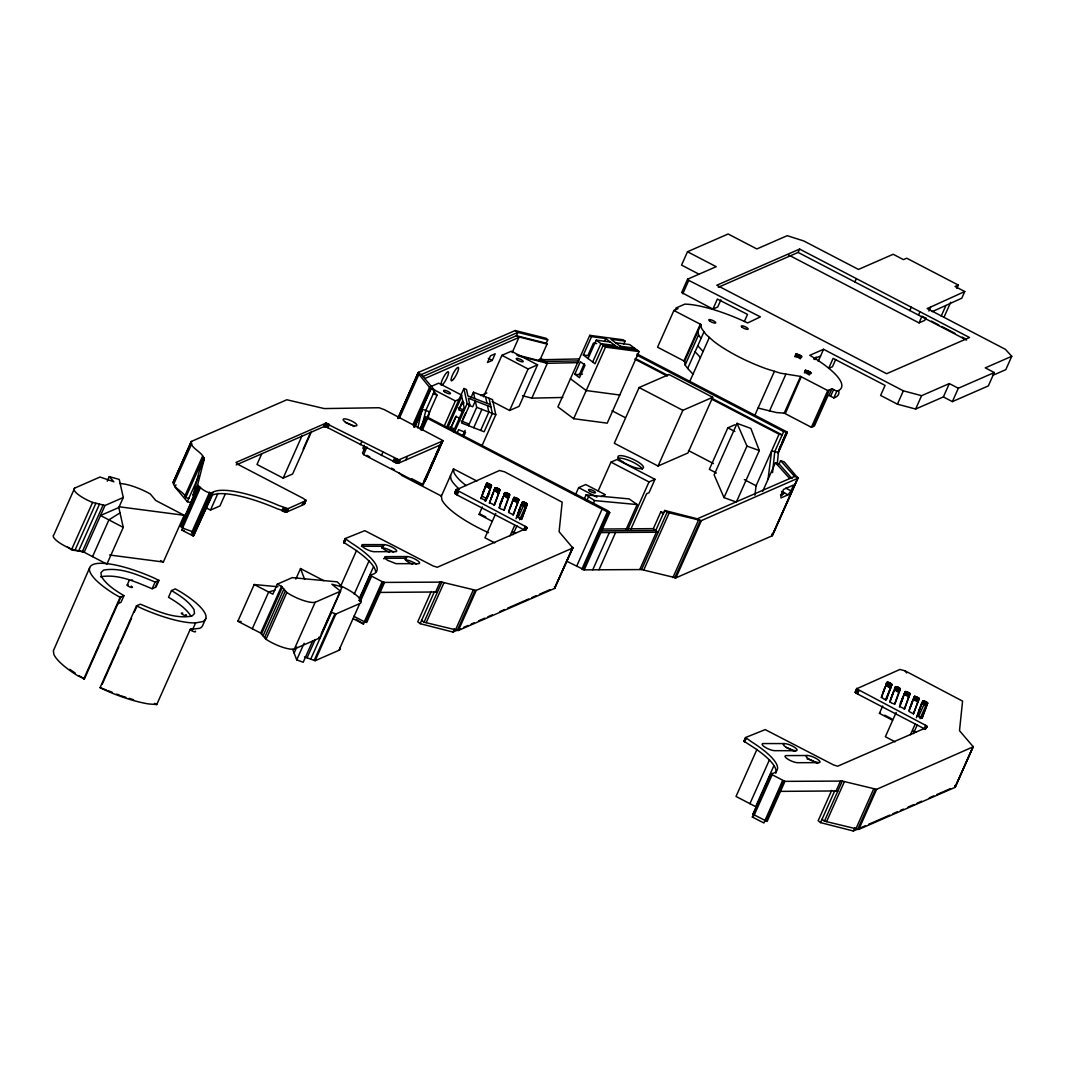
<?xml version="1.0" encoding="UTF-8"?>
<svg xmlns="http://www.w3.org/2000/svg" width="1065" height="1065" viewBox="0 0 1065 1065"><rect width="100%" height="100%" fill="white"/><g stroke="black" fill="none" stroke-linecap="round" stroke-linejoin="round"><path stroke-width="1.5" d="M188.811 498.38L185.709 497.608C185.097 492.043 170.786 487.198 173.728 481.447M424.709 481.353L424.336 479.982M442.973 440.857L398.856 459.814L325.717 423.244L236.004 462.45L238.533 464.699L303.418 498.473L306.028 500.63L287.909 508.697L278.777 505.476A69.079 17.879 24 0 0 213.879 491.737C209.339 495.425 200.832 488.595 197.611 484.934L204.067 459.681C204.054 452.159 188.998 448.019 191.567 441.363L286.831 399.761L324.279 408.574L379.113 407.735L384.305 409.639L442.814 440.524L425.121 481.061M421.647 620.323L424.043 622.186L458.376 630.467L554.559 588.452L572.824 547.969L559.098 531.715L562.174 502.174L504.584 471.835L499.538 470.49L456.246 489.833L525.258 526.363L523.767 529.704L457.125 495.012L454.702 493.015L456.219 492.097M772.538 472.594L774.761 451.613L783.68 431.578L787.355 432.39L778.435 452.425L777.224 464.5M754.899 495.238L756.097 485.747L779.048 434.227L782.189 434.919L711.7 398.217M768.025 479.383L771.606 450.921L778.435 452.425M554.985 588.04L554.372 586.629M566.647 561.175L584.259 569.855L641.583 569.575L675.916 577.842L772.098 535.828L771.912 534.004M792.014 478.558L779.127 463.981L780.605 460.639L784.279 461.93L798.018 478.185L701.409 520.599L667.076 512.332L664.667 510.468L655.747 530.503L600.713 530.849M822.047 819.278L824.443 821.142L858.776 829.422L954.959 787.408L973.25 746.791L959.498 730.67L962.574 701.129L904.97 670.79L899.938 669.446L856.646 688.789L925.658 725.318L927.375 727.155L837.676 766.214L833.469 764.896L765.216 729.618L745.54 737.526L751.81 741.986A67.934 17.586 24 0 1 773.416 773.19L770.741 773.909L752.942 814.259L767.106 821.434L784.958 781.364L842.282 781.071L876.615 789.338L973.25 746.791M421.926 426.413L425.827 410.478L434.746 390.442L421.394 374.534L418.026 373.189L418.638 372.297L515.207 330.549L546.172 338.297L547.73 339.855L546.239 343.223L547.064 344.048L539.636 360.715L540.461 361.541M193.843 496.064L193.151 494.945L199.608 469.705L204.067 459.681M417.786 427.997L422.02 409.106L429.634 411.849L428.037 418.079M359.145 600.46L370.34 574.954L373.016 574.235A67.934 17.586 24 0 0 351.41 543.03L345.14 538.571L364.816 530.663L433.069 565.941L437.276 567.259L526.975 528.2L525.258 526.363M770.714 773.989L784.958 781.364M480.794 498.66L486.652 483.31L488.569 483.59L491.498 485.613L486.039 500.643L481.194 498.327L486.652 483.31M485.64 500.976L491.471 485.4M489.274 503.079L495.132 487.717L497.036 488.01L499.964 490.02L494.506 505.05L489.66 502.747L495.132 487.717M494.107 505.382L499.938 489.82M499.019 507.978L502.92 497.235M504.877 492.616L499.418 507.632L501.056 509.097L504.251 509.949L509.722 494.919C504.304 489.248 500.683 495.731 508.231 498.26L503.865 510.281M508.697 511.293L514.009 497.435L518.269 498.953L518.855 499.738L513.383 514.768L508.551 512.451L514.009 497.435M512.997 515.101L518.855 499.738M516.006 518.735L520.918 505.209L523.155 501.855L527.255 504.184L521.783 519.201L516.951 516.898L522.409 501.868M521.397 519.534L527.255 504.184M881.194 697.615L885.108 686.845M887.052 682.266L881.594 697.282L883.87 699.039L886.426 699.598L891.898 684.569C886.479 678.898 882.858 685.381 890.407 687.91L886.04 699.931M889.674 702.035L893.588 691.265M895.532 686.672L890.06 701.702L891.698 703.153L894.906 704.005L900.364 688.975C894.946 683.304 891.325 689.8 898.873 692.317L894.507 704.338M899.419 706.934L903.32 696.191M905.277 691.571L899.818 706.588L904.651 708.904L909.883 693.395L905.277 691.571L900.231 703.339M904.252 709.237L910.109 693.874M909.097 710.249L912.918 699.732L917.178 701.236L917.764 702.035L913.397 714.056M914.409 696.39L908.951 711.407L913.49 713.776L919.241 698.693L914.702 696.337L913.411 698.613M916.406 717.69L921.318 704.165L923.541 700.81L927.642 703.14L922.184 718.156L917.338 715.853L922.809 700.823M921.784 718.489L927.642 703.14M689.654 381.696L693.009 374.188L687.67 368.477L704.005 331.748M693.009 374.188L709.357 337.419M928.906 311.033L930.69 307.026L964.757 291.53L955.079 286.498L958.327 285.074L906.701 258.196L903.44 259.62L893.176 254.269L858.47 269.432L803.742 240.943L787.208 235.684L756.856 248.944L728.141 233.994L687.497 251.739L681.56 265.105L698.786 274.078M109.269 476.641L113.862 481.779L100.03 477.027L74.643 488.116L53.836 534.87A19.663 5.085 24 0 0 71.768 549.167L84.175 552.256L106.899 564.13L123.26 527.401L118.827 507.526L123.287 497.501L119.253 479.423L109.269 476.641L107.246 481.167M71.768 549.167L92.588 502.427A19.663 5.085 24 0 1 74.643 488.116M75.082 549.993L95.89 503.239M78.677 550.885L99.498 504.131M82.285 551.79L103.092 505.036M84.175 552.256L104.982 505.502L123.287 497.501M92.549 556.609L108.91 519.88L120.012 512.851M89.646 567.791L53.383 650.755L53.916 654.536A63.394 16.401 24 0 0 77.971 675.902L84.454 678.818L120.877 596.999M83.696 679.151L120.119 597.332L123.966 595.654C115.566 590.609 106.833 585.124 101.481 576.684L100.909 572.704L103.545 570.108C121.383 566.939 138.969 575.459 155.131 582.049L158.965 580.372L152.681 577.363A63.394 16.401 24 0 0 92.908 564.57A63.394 16.401 24 0 0 114.394 594.084L120.119 597.332M127.188 585.018L129.571 579.679M173.116 482.339L191.008 441.895M173.142 482.538L191.567 441.363M173.222 482.764L191.061 442.694M123.966 595.654L120.984 602.337L117.909 603.682M173.888 483.79L191.727 443.706M175.978 484.801L174.98 487.024L187.32 501.721L190.755 502.693L198.063 485.813M184.724 496.29L202.576 456.219M205.811 618.446L202.829 625.115A63.394 16.401 24 0 1 199.568 628.337L190.196 629.415L156.741 704.551L148.874 703.965A63.394 16.401 24 0 1 106.354 690.679L100.057 687.67L136.48 605.852L140.327 604.174C156.475 610.764 174.074 619.284 191.913 616.116L194.536 613.52L193.976 609.539C188.612 601.113 179.892 595.615 171.492 590.569L168.51 597.252C176.91 602.297 185.643 607.782 191.008 616.222M102.16 684.329L118.881 646.761M120.225 643.766L131.594 618.219M134.27 612.202L137.239 605.519M185.709 497.608L203.548 457.537M199.608 469.705L199.262 467.868L203.721 457.844M199.395 468.161L203.868 458.15M199.514 468.454L203.974 458.429M199.594 468.72L204.054 458.709M187.32 501.721L198.849 475.842M109.549 554.998L163.344 562.027L184.165 515.287L155.73 500.483L150.351 494.027A26.452 6.843 24 0 0 139.475 488.728L135.708 487.251A26.452 6.843 24 0 0 119.786 483.55M193.151 494.945L197.611 484.934M193.417 495.624L197.877 485.613M100.576 576.791C118.415 573.622 136 582.142 152.149 588.732L155.131 582.049M198.303 486.039L180.464 526.11C183.965 530.516 197.85 530.729 193.244 536.028L181.716 530.024L200.486 487.464M180.744 526.336L198.583 486.266M181.063 526.576L198.902 486.505M181.409 526.816L199.248 486.745M181.796 527.055L199.634 486.985M155.237 587.374L158.206 580.705M158.965 580.372L155.996 587.055L152.149 588.732M191.793 532.3L209.632 492.23M192.845 532.753L210.697 492.682M193.111 532.846L210.95 492.762M193.351 532.913L211.189 492.842M193.577 532.966L211.629 492.922M193.976 533.006L211.815 492.935M194.136 533.006L211.975 492.935M193.803 535.655L213.133 492.243M193.244 536.028L212.388 495.079A69.079 17.879 24 0 1 277.299 508.804L286.938 511.932L304.31 504.344L305.655 500.018M206.117 507.805L210.484 510.082L217.912 493.375M225.354 493.801L219.936 505.942L210.484 510.082M261.724 453.863L256.998 464.486L283.17 478.118L292.635 473.992L311.566 431.485M171.492 590.569L175.339 588.892L181.05 592.14A63.394 16.401 24 0 1 202.55 621.654L195.587 622.905L192.619 629.575L191.407 629.508M283.17 478.118L302.101 435.612M303.179 449.097L310.541 432.563M281.985 510.934L283.476 507.592M282.571 511.16L284.049 507.819M283.144 511.373L284.635 508.032M283.703 511.559L285.194 508.218M284.249 511.719L285.726 508.378M284.754 511.852L286.245 508.511M285.234 511.946L286.725 508.604M285.686 512.012L287.164 508.671M236.244 464.912L323.853 426.652L325.331 423.311M286.072 512.039L287.563 508.697M323.853 426.652L325.717 423.244M286.418 512.039L287.909 508.697M321.35 633.595L342.158 586.842L331.841 584.219L340.56 591.195L319.74 637.948L294.353 649.038A19.663 5.085 24 0 1 266.037 639.266L260.685 633.103L237.854 621.254L254.202 584.525L277.978 586.748M324.239 426.586L325.983 423.258M286.938 511.932L288.415 508.591M324.492 426.599L326.289 423.284M324.798 426.626L326.622 423.351M325.131 426.692L326.995 423.444M325.504 426.785L327.381 423.551M325.89 426.892L327.78 423.684M326.303 427.025L328.206 423.843M365.322 446.728L362.499 453.078L363.591 454.595L422.233 485.121L440.071 445.05L398.696 463.115L396.899 463.075L327.128 427.358L328.619 424.016M327.953 427.744L329.444 424.416M301.954 505.369L303.445 502.028M303.924 503.119L305.415 499.778M304.364 503.585L305.841 500.244M304.31 504.344L305.975 500.444M252.312 628.736L268.66 592.007L274.93 590.143M342.158 586.842L337.232 581.849L292.236 577.643L277.313 584.166L272.853 594.19L254.202 584.525M260.685 633.103L281.506 586.349L277.313 584.166M261.497 634.034L282.318 587.281M263.055 635.832L283.876 589.078M264.613 637.615L285.42 590.862M266.037 639.266L286.858 592.513L281.506 586.349M295.817 579.107L300.516 568.55L323.893 580.718M360.463 444.677L361.94 441.336M363.977 449.736L362.885 448.219L364.23 445.21M363.591 454.595L366.972 447.007M294.353 649.038L315.173 602.284L340.56 591.195M397.911 418.186L418.079 372.817M381.39 455.567L382.881 452.226M397.951 418.585L418.026 373.189L430.939 389.071L434.746 390.442M398.523 417.48L418.638 372.297M294.113 653.058L296.802 647.027M375.679 571.905A67.934 17.586 24 0 0 349.932 546.372L343.569 542.285L345.14 538.571M343.742 542.511L345.127 539.05M343.875 542.631L345.353 539.289M344.022 542.764L345.513 539.423M399.362 418.319L418.811 374.64M344.195 542.897L345.686 539.556M312.591 641.143L303.192 662.257L296.722 659.874L304.111 643.287M392.958 461.598L394.449 458.256M394.103 462.143L395.594 458.802M307.066 657.824L315.12 639.732M394.689 462.383L396.18 459.042M395.275 462.596L396.752 459.255M340.347 586.868L356.575 550.432M395.834 462.796L397.325 459.454M412.887 424.802L429.648 387.141M396.38 462.942L397.871 459.614M396.899 463.075L398.39 459.734M397.365 463.155L398.856 459.814M413.859 426.12L430.619 388.472M397.791 463.208L399.282 459.867M414.032 426.426L430.793 388.778M310.727 659.142L331.534 612.388L335.928 613.972L359.744 603.575A26.452 6.843 24 0 0 354.831 594.017L352.089 592.1A26.452 6.843 24 0 0 341.945 586.469L340.081 585.63M414.059 426.959L430.939 389.071M398.15 463.222L399.641 459.88M414.179 427.251L422.126 409.386M414.924 426.04L422.206 409.666M398.696 463.115L400.174 459.787M414.937 427.012L422.233 410.637M361.394 546.425A7.575 1.957 24 0 1 362.233 546.278L362.979 544.601L384.066 544.628A7.575 1.957 24 0 1 392.972 547.61A7.575 1.957 24 0 1 396.313 551.603L374.387 551.723A7.575 1.957 24 0 1 364.709 548.289A7.575 1.957 24 0 1 362.979 544.601M314.202 660.393L335.009 613.64M304.483 656.905L315.107 660.726L335.928 613.972M405.738 460.04L407.229 456.699M420.276 428.41L425.374 416.961L428.117 417.533L608.022 510.827L609.739 512.611L584.259 569.855M420.289 429.248L425.374 416.961M420.608 429.488L425.654 417.2M420.968 429.728L425.973 417.427M421.354 429.967L426.333 417.666M427.611 416.388L437.063 395.155L433.881 391.481M422.193 430.433L427.558 418.385L426.719 417.919M354.246 594.097L369.116 560.709M359.318 598.61L373.509 566.726M359.744 598.783L370.34 574.954M389.484 552.163L388.432 551.737A7.575 1.957 24 0 1 382.721 548.182L382.175 547.423A7.575 1.957 24 0 1 383.32 546.305L384.066 544.628M359.358 600.7L370.327 575.127M359.517 600.833L370.474 575.34M360.396 601.392L371.632 576.152L370.74 575.606M315.107 660.726L338.923 650.329L359.744 603.575M383.879 558.832L385.849 556.636L406.976 556.556A7.575 1.957 24 0 1 416.655 560.004A7.575 1.957 24 0 1 418.385 563.678L396.047 563.665L387.58 560.31L385.264 558.513L385.011 556.782M384.279 558.446L385.849 556.636M444.172 426.133L455.394 400.933L459.454 399.162M446.568 427.411L463.901 388.485L466.497 389.497L467.881 395.914L490.446 404.66M425.255 478.718L427.238 474.271M430.553 466.843L432.523 462.396M435.838 454.968L437.822 450.522M439.139 447.553L441.775 441.616M425.468 478.93L441.988 441.815M424.975 480.608L442.161 442.015M422.233 485.121L423.218 484.695L442.92 440.71M572.824 547.969L476.228 590.383L441.882 582.116L384.558 582.409L366.719 622.479L364.35 621.734L382.189 581.663L371.632 576.152M353.394 618.818L363.511 624.023L364.989 620.682M450.215 429.102L455.793 416.588L459.96 418.199M462.476 401.558L458.762 409.905L462.929 411.516M451.001 427.93L456.273 416.069M459.574 408.654L462.876 401.239M365.215 622.12L383.067 582.049L384.558 582.409M365.441 622.2L383.28 582.129M365.654 622.266L383.493 582.196M453.357 431.618L464.114 407.442L461.731 396.38L447.606 428.103L454.382 430.726M454.489 432.084L467.149 403.635L463.901 388.485M470.93 397.844L473.446 392.2L492.536 399.601L495.797 414.738L481.793 446.182M462.729 419.277L465.711 412.594M457.364 432.47L458.602 429.688L465.551 432.39L463.688 436.557M490.938 406.99L468.387 398.243L469.758 404.647L461.584 423.018L484.149 431.764L492.323 413.393L489.061 398.257M492.23 360.436L495.198 353.766L490.472 355.83L487.49 362.499L492.23 360.436L488.303 358.399M412.568 564.157L411.343 563.665A7.575 1.957 24 0 1 405.632 560.11L405.086 559.351A7.575 1.957 24 0 1 406.231 558.233L406.976 556.556M462.636 435.904L465.112 430.34M468.56 405.166L472.727 406.777L475.323 400.933L476.694 407.323L468.52 425.68L468.081 423.67L461.145 420.968M483.43 396.846L501.908 355.337L511.373 351.21L537.559 364.842L519.068 406.351L509.616 410.478L492.15 401.399M441.403 496.104L453.477 468.866L476.934 481.061M473.725 427.704L481.899 409.333M512.185 352.622L518.935 337.445L516.418 335.728L422.912 376.557M480.674 430.42L488.848 412.035L487.477 405.645M454.702 493.015L456.206 489.527M454.755 493.175L456.406 489.328M454.875 493.375L456.366 490.033M455.048 493.574L456.539 490.233M455.288 493.801L456.765 490.459M456.725 490.978L457.71 488.755M455.567 494.04L457.058 490.699M455.9 494.28L457.391 490.938M456.273 494.519L457.764 491.178M457.125 495.012L458.616 491.671M509.616 410.478L528.094 368.969L537.559 364.842M431.272 591.448L417.76 621.8L420.156 623.664L452.971 632.051L460.546 628.736M420.156 623.664L434.36 591.781M380.099 592.42L435.665 591.994L440.125 581.969M424.043 622.186L441.882 582.116M485.174 486.638L486.958 483.257M483.35 491.644L484.841 488.303M482.432 494.16L483.923 490.819M485.467 486.585L487.397 483.284M485.906 486.625L487.943 483.404M426.2 622.652L444.038 582.582M486.452 486.745L488.569 483.59M487.078 486.931L487.73 487.198L489.221 483.856M490.007 488.955L488.369 487.49L489.86 484.162M488.941 487.823L490.433 484.482M489.434 488.156L490.912 484.815M489.78 488.476L491.271 485.134M492.176 521.264L479.024 514.422L482.339 506.993M484.974 501.056L490.259 489.181M487.65 497.209L489.674 492.749M522.502 395.741L531.848 398.137L547.357 363.298L578.282 362.632M493.641 491.058L495.425 487.663M491.817 496.064L493.308 492.722M490.912 498.566L492.403 495.225M493.947 491.005L495.864 487.69M494.386 491.032L496.423 487.81M494.932 491.151L497.036 488.01M495.558 491.351L496.197 491.604L497.688 488.263M498.487 493.361L496.836 491.91L498.327 488.569M497.422 492.243L498.913 488.902M497.901 492.576L499.392 489.234M498.247 492.882L499.738 489.541M495.771 513.49L484.961 537.772L494.786 542.884M499.831 504.384L505.183 492.562M501.522 501.109L503 497.768M500.656 503.465L502.147 500.124M504.131 495.931L505.622 492.589M504.677 496.05L506.168 492.709M505.303 496.25L506.794 492.909M505.955 496.503L507.446 493.162M506.594 496.809L508.072 493.468M507.166 497.129L508.657 493.801M507.646 497.462L509.137 494.133M508.005 497.781L509.496 494.44M508.231 498.26L509.682 494.706M452.971 632.051L454.449 628.709M510.668 505.875L512.159 502.534M512.518 500.776L514.315 497.382M455.341 630.254L473.18 590.17M509.789 508.285L511.28 504.943M512.824 500.723L514.754 497.408M513.263 500.75L515.3 497.528M513.809 500.87L515.926 497.728M457.191 630.587L475.03 590.503M514.435 501.069L515.087 501.322L516.578 497.981M517.364 503.079L515.726 501.628L517.204 498.287M458.376 630.467L476.228 590.383M623.81 343.942L625.075 341.12L623.318 339.815L589.77 335.342L557.914 406.91L573.662 418.705L607.223 423.164L639.08 351.596L629.748 344.607L615.543 342.717M516.299 501.948L517.79 498.62M516.778 502.281L518.269 498.953M517.137 502.6L518.628 499.259M517.337 502.866L518.815 499.525M574.794 374.214L580.372 361.701L585.044 365.188L579.466 377.716L574.794 374.214L579.307 374.827L584.272 363.684M636.75 349.853L603.189 345.393L595.015 363.751L583.34 355.018L591.528 336.647L605.719 338.537L617.394 347.283M519.094 510.255L520.572 506.913M520.918 505.209L522.715 501.815M518.189 512.718L519.68 509.389M521.224 505.156L523.155 501.855M521.664 505.196L523.7 501.974M588.066 358.519L596.24 340.148L610.391 342.038M522.209 505.303L524.326 502.161M510.002 535.855L514.741 525.231M518.109 517.643L524.965 502.414M525.764 507.526L524.126 506.061L525.604 502.72M524.699 506.394L526.19 503.053M525.178 506.727L526.669 503.386M512.957 534.697L516.951 525.724M519.614 519.733L525.617 506.261M525.538 507.033L527.015 503.692M525.737 507.313L527.215 503.971M604.414 341.466L605.719 338.537M573.662 418.705L605.532 347.137L639.08 351.596M524.433 530.077L525.924 526.736M524.726 530.277L526.216 526.935M525.484 529.345L526.469 527.122M525.711 529.531L526.696 527.308M525.884 529.704L526.882 527.481M526.11 530.024L527.015 527.641M575.353 495.039L578.654 487.624L585.75 484.522L605.386 494.746L601.126 496.61M584.059 499.418L586.083 494.866L629.135 498.899L637.176 504.57L625.714 530.343M586.562 501.189L588.586 496.636L586.083 494.866M639.106 387.54L614.305 443.253L658.05 466.031L687.91 452.984L712.711 397.285L668.966 374.507L639.106 387.54L682.851 410.318L712.711 397.285M687.497 251.739L716.212 266.689L687.591 279.19L681.653 292.555L712.924 309.09L717.73 306.986L720.912 299.824M675.183 310.501L676.368 307.838L678.006 308.69L673.905 310.474L657.558 347.203L684.609 361.288L685.141 365.029L687.67 368.477M682.798 293.74L688.736 280.375L687.591 279.19M554.918 587.427L572.77 547.357M554.559 588.452L572.824 547.53M598.157 490.952L610.977 462.143L616.955 459.534L654.975 479.33L649.038 492.682L646.668 493.721L630.813 529.305M593.258 503.625L594.603 500.59L637.176 504.57M576.604 566.354L602.098 509.123M581.889 569.109L607.383 511.866L427.558 418.385M582.755 569.495L608.248 512.265L609.739 512.611M582.981 569.575L608.461 512.345M583.194 569.655L608.674 512.411M700.291 324.213L683.943 360.942L684.609 361.288L700.97 324.559L673.905 310.474M592.752 569.788L609.326 532.58M685.141 365.029L698.52 334.982L698.001 331.242M712.924 309.09L717.384 299.065L747.51 314.415L744.329 321.563M598.996 569.748L615.57 532.54M627.405 530.45L648.998 481.939L654.975 479.33M658.05 466.031L682.851 410.318M600.673 529.052L653.351 528.639L660.779 511.946L663.894 512.758M639.825 569.429L656.386 532.22L658.143 532.367L653.351 528.639M641.583 569.575L667.076 512.332M643.739 570.028L669.233 512.784M718.329 287.27L798.124 252.418L799.615 249.077L969.509 337.512L886.613 373.722L716.812 285.234L799.615 249.077M734.943 424.735L727.848 427.837L709.357 469.346L716.372 473.006M737.073 423.364L714.122 474.884L724.014 497.621L736.354 502.068L759.305 450.548L750.865 428.423L737.073 423.364L746.964 446.102L759.305 450.548M672.88 577.629L698.36 520.386M674.731 577.962L700.211 520.718L697.482 518.841L664.667 510.468M675.916 577.842L701.409 520.599M754.726 415.55L774.428 371.299M724.014 497.621L746.964 446.102M769.476 411.077L785.824 374.334M794.77 356.655L795.954 353.993C808.615 357.174 797.126 359.837 795.954 353.993M795.382 356.708L796.567 354.033M796.141 356.868L797.339 354.192M797.006 357.134L798.204 354.472M797.925 357.494L799.109 354.831M798.803 357.92L800.001 355.244M799.615 358.386L800.8 355.71M800.281 358.838L801.479 356.176M801.239 376.757L785.477 413.233L784.213 413.14L811.397 427.291L814.432 425.973L827.811 395.927L828.996 395.408L833.828 397.924L836.797 391.241L831.965 388.725L827.758 390.562L800.561 376.411L784.213 413.14L776.452 412.568L758.067 408.028M804.381 372.87L805.579 370.194C820.463 375.705 801.546 373.402 805.579 370.194M806.019 373.309L807.203 370.633M806.924 373.669L808.109 370.993M807.816 374.081L809.001 371.419M814.965 359.637L816.163 356.975M808.615 374.547L809.813 371.871M809.293 375.013L810.478 372.337M778.755 449.963L780.765 445.45M782.109 442.428L786.13 433.388M818.213 361.315L823.564 349.293L903.36 390.828L921.598 395.687L949.328 383.573L958.327 388.259L994.284 372.55L985.285 367.864L1011.75 356.309L1005.4 349.333L927.149 308.557L930.69 307.026M778.968 450.136L786.569 431.711L637.043 353.926M777.809 453.317L787.022 432.057M854.875 281.945L856.366 278.617M762.62 491.498L775.453 462.689L779.127 463.981M835.666 359.571L832.471 366.719L828.65 368.384L833.123 358.373L885.068 385.41L880.609 395.435L897.422 404.181L915.647 409.04L943.377 396.926L949.328 383.573M811.397 427.291L827.758 390.562M782.109 494.386L783.294 491.711M782.243 495.145L783.587 492.123M813.167 426.519L829.529 389.79M828.996 395.408L831.965 388.725M830.633 396.26L833.602 389.577M791.002 490.845L793.598 485.001L783.547 489.394L780.951 495.238L780.938 497.941L788.033 494.839L791.002 490.845L785.77 488.129M772.458 534.803L797.951 477.559M772.098 535.828L798.005 477.732L794.583 476.441L780.605 460.639M772.524 535.429L798.044 478.052M909.776 310.541L911.267 307.199M918.483 315.067L919.974 311.726M788.526 254.948L919.028 322.881L921.997 316.199L924.62 317.556M925.938 317.703L924.753 320.379L919.028 322.881M775.746 773.23A67.934 17.586 24 0 0 750.332 745.327L743.969 741.24L745.54 737.526M744.036 741.346L745.527 738.005M744.262 741.586L745.633 738.125M744.422 741.719L745.913 738.378M744.595 741.852L746.086 738.511M897.422 404.181L903.36 390.828M941.207 316.092L945.893 305.575M943.976 317.303L950.672 302.274M956.836 288.415L958.327 285.074M756.962 749.387L736.022 796.447L755.657 806.671L773.896 765.682M964.757 291.53L961.775 298.2L932.248 311.632M915.647 409.04L921.598 395.687M749.92 803.676L769.516 759.664M753.022 814.366L770.86 774.295M753.301 814.632L770.993 774.428M782.589 780.605L763.898 822.979L752.343 817.041L753.834 813.7L752.942 814.259M754.18 815.178L772.019 775.107M765.615 821.075L783.454 781.004M943.377 396.926L952.376 401.612L958.327 388.259M765.841 821.155L783.68 781.084M766.055 821.221L783.893 781.151M994.284 372.55L988.333 385.916L952.376 401.612M926.324 725.691L924.833 729.032L857.525 693.967L855.155 692.13L856.806 688.283M855.275 692.33L856.766 688.988M855.448 692.53L856.939 689.188M855.674 692.756L857.165 689.414M855.967 692.995L857.445 689.654M856.3 693.235L857.778 689.894M856.673 693.475L858.164 690.133M857.525 693.967L859.002 690.626M1011.75 356.309L1005.799 369.662L992.567 375.452M831.672 790.403L818.16 820.756L820.556 822.619L853.358 831.006L857.911 829.009M820.556 822.619L834.76 790.736M780.499 791.375L836.065 790.949L840.525 780.925M824.443 821.142L842.282 781.071M883.75 690.599L885.228 687.258M885.867 685.541L887.358 682.199M882.832 693.115L884.323 689.774M886.306 685.58L887.797 682.239M886.852 685.7L888.343 682.359M826.6 821.608L844.439 781.537M887.478 685.887L888.969 682.545M888.13 686.153L889.621 682.811M888.769 686.446L890.247 683.118M889.342 686.779L890.833 683.437M889.821 687.111L891.312 683.77M890.18 687.431L891.671 684.089M890.38 687.697L891.858 684.356M890.407 687.91L891.898 684.569M892.577 720.22L879.424 713.377L882.725 705.949M885.374 700.011L890.659 688.136M892.217 695.019L893.708 691.678M894.334 689.96L895.825 686.619M891.312 697.522L892.789 694.18M894.773 689.987L896.264 686.645M895.332 690.107L896.81 686.765M895.945 690.306L897.436 686.965M896.597 690.559L898.088 687.218M897.236 690.866L898.727 687.524M897.822 691.198L899.299 687.857M898.301 691.531L899.792 688.19M898.647 691.837L900.138 688.496M898.847 692.104L900.338 688.775M898.873 692.317L900.364 688.975M896.171 712.445L885.361 736.727L895.172 741.839M901.909 700.064L903.4 696.723M903.786 694.913L905.57 691.518M901.057 702.421L902.548 699.079M904.092 694.859L906.009 691.544M904.531 694.886L906.568 691.664M905.077 695.006L907.18 691.864M905.703 695.192L906.355 695.458L907.833 692.117M908.631 697.216L906.994 695.764L908.472 692.423M907.566 696.084L909.057 692.756M908.046 696.417L909.537 693.089M908.405 696.736L909.883 693.395M908.605 697.003L910.082 693.661M853.358 831.006L854.849 827.665M913.224 699.678L914.702 696.337M855.727 829.209L873.58 789.125M911.068 704.83L912.559 701.489M910.189 707.24L911.68 703.898M913.664 699.705L915.141 696.364M914.209 699.825L915.7 696.483M914.835 700.025L916.313 696.683M857.591 829.542L875.43 789.458M915.487 700.277L916.965 696.936M858.776 829.422L876.615 789.338M916.126 700.584L917.604 697.242M916.699 700.903L918.19 697.575M917.178 701.236L918.669 697.908M917.537 701.555L919.015 698.214M917.764 702.035L919.215 698.48M919.481 709.21L920.972 705.869M921.318 704.165L923.102 700.77M918.589 711.673L920.08 708.345M921.624 704.111L923.541 700.81M922.064 704.151L924.101 700.916M922.61 704.258L924.713 701.116M910.402 734.81L915.128 724.187M918.509 716.599L925.365 701.369M926.164 706.481L924.513 705.017L926.004 701.675M925.099 705.35L926.59 702.008M925.578 705.682L927.069 702.341M913.357 733.652L917.351 724.679M920.014 718.689L926.018 705.216M925.938 705.989L927.415 702.647M926.124 706.268L927.615 702.927M924.167 728.66L925.658 725.318M925.126 729.232L926.617 725.891M925.392 729.418L926.87 726.077M955.411 786.862L972.505 747.79M954.959 787.408L973.224 746.485M592.686 362.007L600.913 343.649L615.051 345.526M421.394 374.534L517.896 332.387L547.73 339.855M118.827 507.526L100.523 515.513L123.26 527.401M424.775 378.568L518.935 337.445M430.566 386.702L438.673 383.16L461.944 395.275M676.368 307.838L684.902 304.111L689.095 304.35A69.598 18.012 24 0 1 747.683 322.948L760.397 316.877L688.736 280.375M461.065 404.234L464.1 402.903M480.808 395.608L486.878 392.958M195.547 622.918L195.587 622.905A63.394 16.401 24 0 1 142.777 608.861L136.48 605.852M823.564 349.293L809.813 355.297A70.809 18.331 24 0 1 836.797 391.241M813.607 359.012L820.596 355.963M479.024 514.422L480.022 513.982L485.786 516.991M100.057 687.67L106.54 690.067M696.497 519.161L794.583 476.441M463.581 627.405L468.134 625.421M471.169 624.09L474.205 622.772M478.757 620.775L484.828 618.126M487.863 616.808L492.416 614.824M500.004 611.51L504.557 609.513M507.579 608.195L528.826 598.916M531.861 597.585L536.414 595.601M539.449 594.27L550.072 589.637M780.499 494.999L784.759 493.135M879.424 713.377L880.409 712.938M860.946 827.691L865.499 825.695M868.534 824.377L889.781 815.098M892.816 813.766L897.356 811.783M900.391 810.465L903.426 809.134M907.979 807.15L914.05 804.501M917.085 803.17L921.638 801.186M929.226 797.871L933.779 795.888M936.814 794.557L950.459 788.593M752.343 817.041L753.581 816.722M795.875 750.705L796.713 750.559A7.575 1.957 24 0 0 790.763 745.274A7.575 1.957 24 0 0 783.321 744.715L783.867 745.473A7.575 1.957 24 0 0 789.578 749.028L791.388 749.747A7.575 1.957 24 0 0 795.875 750.705L774.788 750.679A7.575 1.957 24 0 1 765.096 747.244A7.575 1.957 24 0 1 763.365 743.556L784.452 743.583M579.373 358.932L544.481 359.677L539.902 359.012L541.899 360.662M531.848 398.137L562.773 397.471M578.921 360.929L544.894 361.421L538.81 359.89M656.386 532.22L600.766 532.593M385.104 558.3L406.231 558.233M807.363 755.511L786.25 755.591A7.575 1.957 24 0 0 787.98 759.265A7.575 1.957 24 0 0 797.672 762.7L818.785 762.633M362.233 546.278L383.32 546.305M800.561 376.411L780.472 373.189L766.534 368.836A60.958 15.775 24 0 1 713.816 341.386L705.935 334.383L701.502 328.3L700.97 324.559M435.665 591.994L437.422 592.14M836.065 790.949L837.822 791.095M237.854 621.254L241.129 621.561M118.947 506.754L184.165 515.287M84.148 551.67L71.701 550.046L67.295 546.771M625.075 341.12L610.884 339.229L622.546 347.962M620.216 346.218L634.407 348.109M596.666 343.529L593.431 343.103L587.867 355.617L583.34 355.018M579.2 373.735L582.462 374.161M619.75 395.009L586.203 390.549L570.441 378.754M181.716 530.024L184.152 530.53M92.588 502.427L104.982 505.502M546.239 343.223L516.418 335.728L517.896 332.387L515.207 330.549M517.67 336.607L547.064 344.048M516.432 354.845L539.636 360.715M517.936 355.79L547.357 363.298L542.431 359.531M121.157 695.858L125.896 697.335M129.051 698.32L133.591 699.745M433.255 393.784L437.063 395.155M467.149 403.635L469.758 404.647M476.694 407.323L495.797 414.738M458.323 407.868L463.874 410.025M449.776 427.065L455.327 429.222M522.835 505.502L524.126 506.061M923.235 704.458L924.513 705.017M108.004 690.652L112.384 692.383M116.764 694.114L119.693 695.272M607.383 511.866L608.248 512.265M382.189 581.663L383.067 582.049M931.476 321.124L938.798 324.945M941.726 326.462L954.892 333.318M962.214 337.126L965.143 338.657M798.124 252.418L966.567 340.094M636.803 355.111L783.68 431.578M635.312 358.452L667.635 375.279M634.966 359.224L667.316 376.052M711.42 399.016L779.048 434.227M727.848 427.837L734.863 431.485M781.484 491.431L788.033 494.839M612.029 410.744L625.262 417.64M688.469 450.548L713.47 463.555M744.342 479.636L756.097 485.747M501.908 355.337L528.094 368.969M610.977 462.143L648.998 481.939M432.124 388.818L455.394 400.933M578.654 487.624L596.893 497.115M487.198 486.399L490.126 487.93M884.749 715.201L891.951 718.955M913.038 730.87L915.953 732.387M366.826 455.327L369.728 456.845M391.414 468.134L394.303 469.638M411.649 478.664L423.218 484.695M512.638 531.914L515.553 533.432M441.376 496.064L402.077 475.629L399.202 473.1M353.78 616.222L364.35 621.734M356.043 619.258L363.511 624.023M191.247 533.858L194.189 535.389M160.549 560.576L163.344 562.027M154.478 703.379L156.741 704.551M79.249 675.862L84.454 678.818M588.586 496.636L594.603 500.59M69.797 669.339L75.202 673.067M589.77 335.342L591.528 336.647M596.24 340.148L605.532 347.137M545.919 362.939L541.166 359.278M660.779 511.946L663.189 513.809M318.808 637.189L319.74 637.948M703.113 351.45L697.761 345.766M700.424 357.481L695.086 351.783M775.453 462.689L789.658 478.478M904.97 670.79L906.674 672.947M698.52 334.982L701.036 338.417M954.773 785.584L955.318 786.383M300.516 568.55L304.657 579.4M292.715 649.397L296.722 659.874M485.587 396.912L486.971 403.315M473.446 392.2L474.817 398.603M453.477 468.866L454.023 472.727A59.747 15.469 24 0 0 466.097 485.56M450.508 475.549L451.054 479.41A59.747 15.469 24 0 0 459.428 489.221M441.256 495.265L441.935 499.884A59.747 15.469 24 0 0 488.515 532.686M486.479 498.54A59.747 15.469 24 0 1 482.139 496.117M838.688 390.575A70.809 18.331 24 0 1 833.828 397.924M381.736 548.129A7.575 1.957 24 0 1 393.611 552.336M405.485 559.897A7.575 1.957 24 0 1 416.522 564.264M345.579 422.592A7.575 1.957 24 0 1 353.846 426.532M131.288 586.109A2.836 0.732 24 0 1 131.794 587.494A2.836 0.732 24 0 1 127.946 585.963A2.836 0.732 24 0 1 128.106 584.858M132.539 580.185A2.836 0.732 24 0 1 131.874 579.866M185.909 614.638A2.836 0.732 24 0 1 185.417 615.597A2.836 0.732 24 0 1 181.662 613.813A2.836 0.732 24 0 1 182.807 613.16M195.281 631.132A2.836 0.732 24 0 1 194.229 631.731A2.836 0.732 24 0 1 190.781 630.081A2.836 0.732 24 0 1 191.234 629.202M315.173 602.284A19.663 5.085 24 0 1 286.858 592.513M340.201 647.44A26.452 6.843 24 0 1 338.923 650.329M785.73 747.35A7.575 1.957 24 0 1 793.997 751.291M807.11 758.946A7.575 1.957 24 0 1 813.953 761.382M815.577 762.3A7.575 1.957 24 0 1 816.908 763.219M617.9 458.283A13.858 3.581 24 0 1 631.305 461.398A13.858 3.581 24 0 1 642.315 469.252M814.299 761.675L812.489 760.956A7.575 1.957 24 0 1 806.777 757.401L806.232 756.643A7.575 1.957 24 0 1 811.85 756.47A7.575 1.957 24 0 1 819.93 761.502A7.575 1.957 24 0 1 814.299 761.675M589.358 490.779A3.781 0.985 24 0 0 595.295 492.895A3.781 0.985 24 0 0 591.408 489.887A3.781 0.985 24 0 0 589.358 490.779M453.424 379.353A7.575 1.677 -62.5 0 0 458.576 367.784A7.575 1.677 -62.5 0 0 452.452 375.12A7.575 1.677 -62.5 0 0 453.424 379.353M517.071 359.69A3.781 0.985 24 0 0 523.008 361.794A3.781 0.985 24 0 0 519.121 358.785A3.781 0.985 24 0 0 517.071 359.69M444.371 391.64A3.781 0.985 24 0 0 450.309 393.744A3.781 0.985 24 0 0 446.421 390.748A3.781 0.985 24 0 0 444.371 391.64M443.373 383.746A7.575 1.677 -62.5 0 0 448.525 372.178A7.575 1.677 -62.5 0 0 442.401 379.513A7.575 1.677 -62.5 0 0 443.373 383.746M742.025 327.181A3.781 0.985 24 0 0 747.963 329.298A3.781 0.985 24 0 0 744.076 326.289A3.781 0.985 24 0 0 742.025 327.181M709.61 320.938A3.781 0.985 24 0 0 715.547 323.041A3.781 0.985 24 0 0 711.66 320.033A3.781 0.985 24 0 0 709.61 320.938M344.701 421.58A7.575 1.957 24 0 0 356.562 425.8A7.575 1.957 24 0 0 348.788 419.796A7.575 1.957 24 0 0 344.701 421.58M623.038 462.103A13.858 3.581 24 0 0 643.406 467.841A13.858 3.581 24 0 0 625.861 456.552A13.858 3.581 24 0 0 623.038 462.103"/></g></svg>
